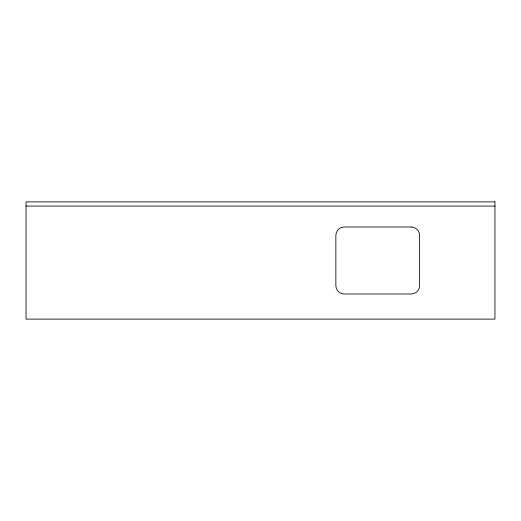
<?xml version="1.0" encoding="UTF-8"?>
<svg xmlns="http://www.w3.org/2000/svg" width="521" height="521" viewBox="0 0 521 521"><rect width="100%" height="100%" fill="white"/><g stroke="black" fill="none" stroke-linecap="round" stroke-linejoin="round"><path stroke-width="0.78" d="M26.05 206.075L494.95 206.075M494.95 201.887L26.05 201.887L26.05 319.113L494.95 319.113L494.95 201.887M411.219 227.006L344.231 227.006A8.375 8.375 0 0 0 335.856 235.381L335.856 285.619A8.375 8.375 0 0 0 344.231 293.994L411.219 293.994A8.375 8.375 0 0 0 419.594 285.619L419.594 235.381A8.375 8.375 0 0 0 411.219 227.006"/></g></svg>
